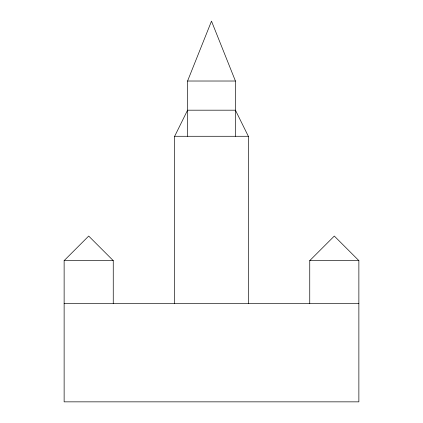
<?xml version="1.0" encoding="UTF-8"?>
<svg xmlns="http://www.w3.org/2000/svg" width="423" height="423" viewBox="0 0 423 423"><rect width="100%" height="100%" fill="white"/><g stroke="black" fill="none" stroke-linecap="round" stroke-linejoin="round"><path stroke-width="0.63" d="M187.569 136.28L187.569 81.02L211.5 21.15L235.431 81.02L235.431 136.28M174.657 303.603L174.657 136.28L187.569 110.186L235.431 110.186L248.343 136.28L248.343 303.603M309.747 303.603L309.747 260.621L334.307 236.06L358.868 260.621L358.868 401.85L64.132 401.85L64.132 260.621L88.693 236.06L113.253 260.621L113.253 303.603M187.569 81.02L235.431 81.02M174.657 136.28L248.343 136.28M64.132 260.621L113.253 260.621M309.747 260.621L358.868 260.621M64.132 303.603L358.868 303.603"/></g></svg>
